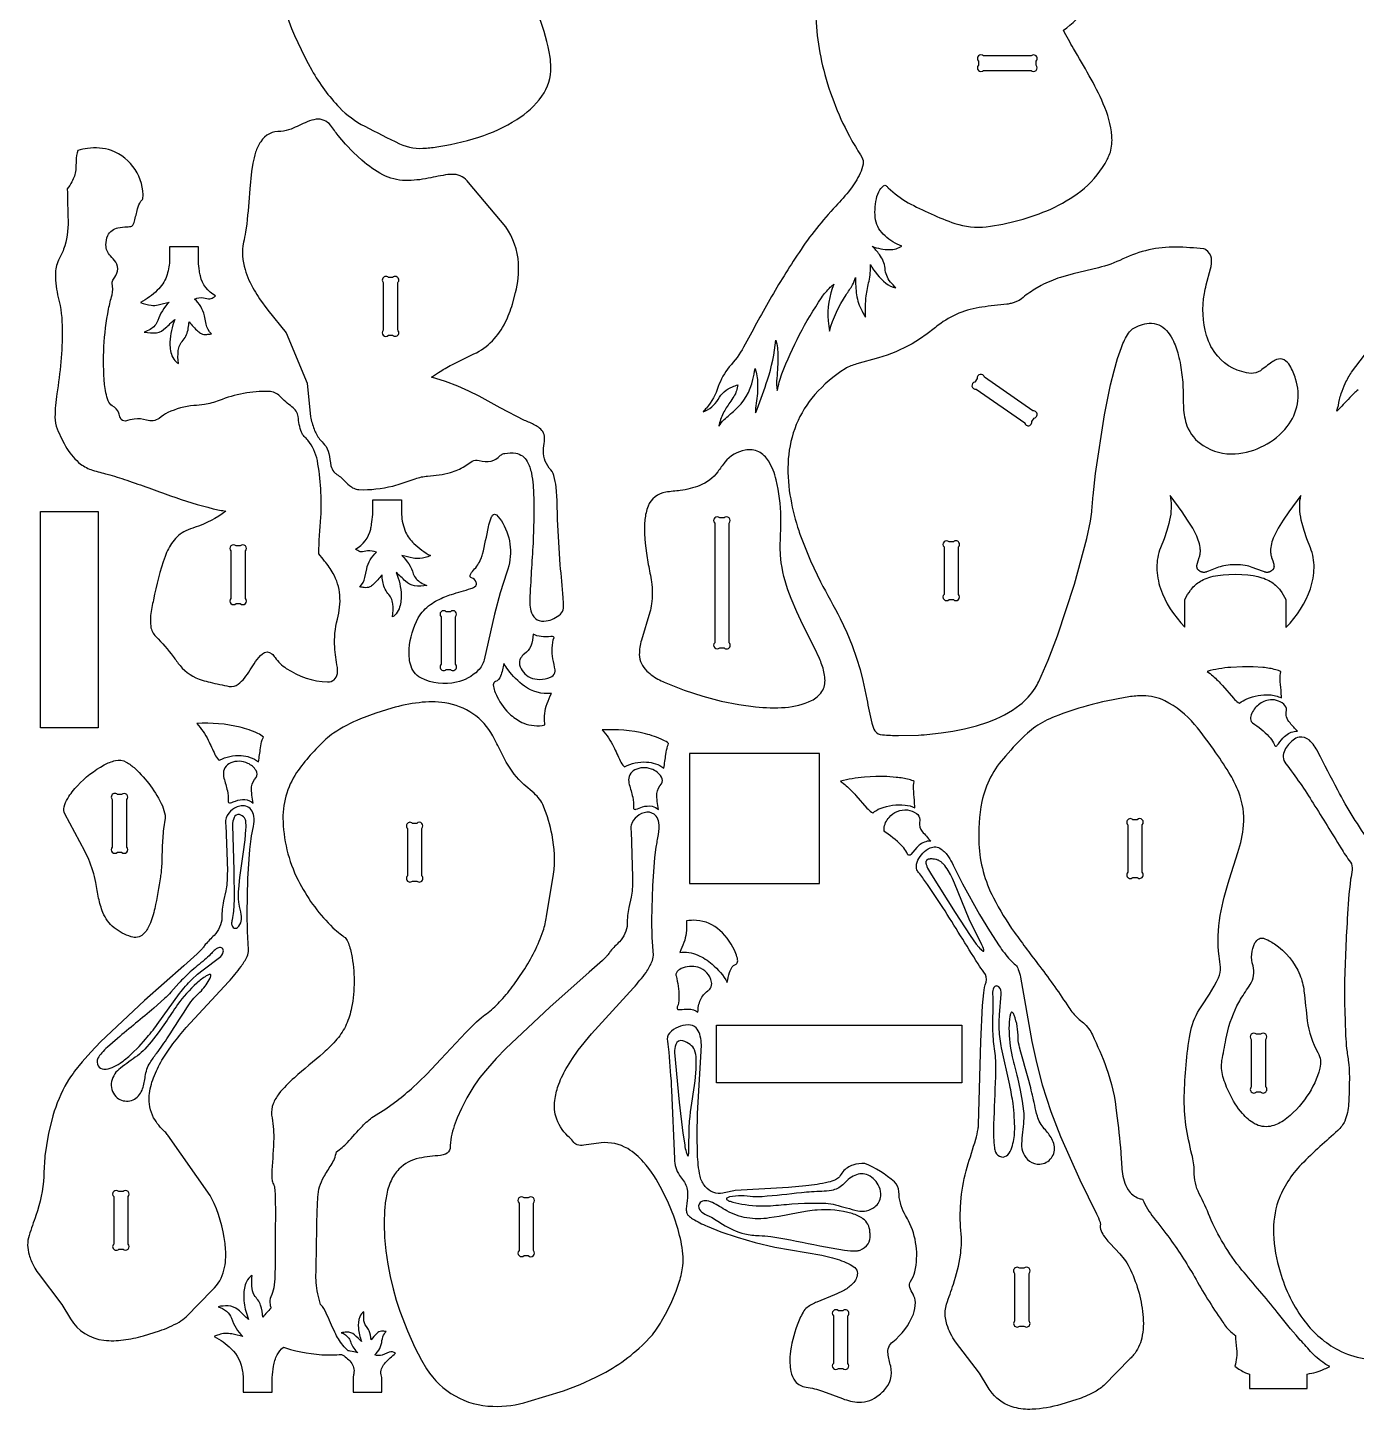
# Model space of a CAD drawing. Extents: x 20.5 to 75.3, y 11.3 to 58.8.
# Drawn here: x 20.6 to 43.62, y 11.34 to 35.29 of the extents above; entities that cross this region are included whole.
import ezdxf

# ---------------------------------------------------------------- set-up
doc = ezdxf.new("R2010")
doc.units = 0
doc.header["$MEASUREMENT"] = 0
doc.layers.get('0').update_dxf_attribs({"linetype": 'CONTINUOUS'})

msp = doc.modelspace()

# ---------------------------------------------------------------- linework, layer by layer
for points in [[(24.795, 36.555, 0.07985), (25.526, 34.549, 0.060537), (26.006, 33.9, 0.079086), (26.445, 33.577, 0.011573), (27.049, 33.275, 0.13375), (27.513, 33.199, 0.020815), (27.628, 33.212, 0.040692), (28.422, 33.389, 0.062353), (29.077, 33.692, 0.092105), (29.514, 34.097, 0.167821), (29.668, 34.606, 0.033822), (29.654, 34.775, 0.054737), (29.462, 35.478, 0.021849)], [(34.26, 35.759, 0.074267), (34.396, 34.552, 0.066044), (34.879, 33.335, 0.007906), (35.056, 33.044, -0.162679), (35.078, 32.922, -0.070518), (35.025, 32.762, -0.057693), (34.853, 32.479, -0.026489), (34.603, 32.193, 0.042284), (33.968, 31.391, 0.018242), (33.463, 30.574, 0.004023), (33.007, 29.751, -0.060794), (32.76, 29.407, 0.086601), (32.569, 29.065, -0.090637), (32.364, 28.694, -0.02392), (32.305, 28.631, 0.188182), (32.565, 28.844, -0.175135), (32.814, 29.064, -0.023184), (32.905, 29.097, -0.118251), (32.839, 28.896, -0.031794), (32.768, 28.789, 0.026785), (32.653, 28.604, 0.077026), (32.579, 28.38, -0.067616), (32.669, 28.493, -0.008769), (32.853, 28.655, 0.156776), (33.17, 29.187, 0.033382), (33.205, 29.38, -0.079371), (33.249, 29.121, -0.054201), (33.224, 28.776, 0.053871), (33.216, 28.611, 0.038903), (33.245, 28.677, 0.009287), (33.422, 29.183, 0.050482), (33.566, 29.873, -0.069148), (33.6, 29.597, -0.028796), (33.583, 29.212, 0.067967), (33.591, 28.996, -0.036164), (33.672, 29.285, -0.058782), (34.359, 30.606, -0.049387), (34.509, 30.786, -0.026304), (34.573, 30.842, 0.124774), (34.474, 30.203, 0.020766), (34.494, 30.029, -0.073825), (34.783, 30.655, 0.009793), (34.896, 30.829, 0.084693), (34.943, 30.955, 0.019747), (34.963, 30.656, 0.082244), (35.059, 30.373, 0.019063), (35.118, 30.268, -0.036325), (35.131, 30.636, -0.026425), (35.181, 30.894, 0.066476), (35.203, 31.18, 0.096788), (35.474, 30.858, 0.116157), (35.644, 30.779, -0.026073), (35.551, 30.877, -0.15081), (35.457, 31.116, 0.138701), (35.361, 31.354, 0.056276), (35.232, 31.498, 0.093564), (35.539, 31.439, 0.139041), (35.749, 31.501, -0.116903), (35.458, 31.679, -0.168219), (35.292, 31.953, -0.083923), (35.307, 32.319, -0.066568), (35.368, 32.476, -0.142693), (35.455, 32.558), (35.471, 32.549, -0.047693), (35.511, 32.512, 0.054516), (35.857, 32.253, 0.038172), (36.668, 31.892, 0.108398), (37.212, 31.837, 0.073413), (38.328, 32.143, 0.05551), (38.849, 32.454, 0.090073), (39.269, 32.929, 0.049961), (39.361, 33.131, 0.094579), (39.386, 33.408, 0.082812), (39.239, 33.968, 0.025033), (38.995, 34.453, 0.004518), (38.723, 34.924, -0.00947), (38.548, 35.241, 0.049697), (38.967, 35.631, 0.044365)], [(43.651, 29.009, 0.032512), (43.507, 28.874, -0.008994), (43.283, 28.642, 0.03751), (43.33, 28.84, -0.033272), (43.362, 28.944, -0.003632), (43.431, 29.121, -0.051996), (43.541, 29.315), (43.763, 29.61, 0.039199)], [(43.867, 21.158, -0.034838), (43.3, 22.074, -0.003946), (42.957, 22.735, 0.094421), (42.808, 22.936, 0.223286), (42.63, 22.989, 0.13347), (42.528, 22.941, 0.103407), (42.382, 22.767, 0.108505), (42.354, 22.65, 0.161755), (42.402, 22.531, -0.023981), (42.875, 21.844, -0.004219), (43.354, 21.07, 0.015925), (43.519, 20.824, -0.189539), (43.549, 20.691, -0.01026), (43.523, 20.528, 0.020532), (43.465, 19.841, 0.009675), (43.416, 18.655, 0.011717), (43.429, 18.035, 0.021309), (43.453, 17.595, 0.003432), (43.487, 17.357, -0.035832), (43.499, 16.958, -0.009663), (43.489, 16.635, -0.086739), (43.422, 16.338, -0.098046), (43.302, 16.175, -0.007922), (42.992, 15.894, 0.011556), (42.671, 15.588, 0.108194), (42.269, 14.954, 0.093257), (42.188, 14.385, 0.063853), (42.302, 13.724, 0.093412), (42.733, 12.859, 0.105223), (43.305, 12.372, 0.163797), (44.219, 12.227, 0.060579)]]:
    msp.add_lwpolyline(points, format="xyb")
for points in [[(37.164, 34.545), (37.987, 34.545, 1), (38.075, 34.634), (38.075, 34.707, 1), (37.987, 34.795), (37.164, 34.795, 1), (37.075, 34.707), (37.075, 34.634, 1)], [(29.836, 25.123, 0.178281), (29.885, 25.226, 0.033481), (29.889, 25.311), (29.884, 25.407, 0.001958), (29.831, 25.978), (29.786, 26.761), (29.775, 27.093), (29.758, 27.321, 0.049313), (29.721, 27.525, 0.116728), (29.642, 27.653, -0.20712), (29.542, 28.001, 0.023067), (29.56, 28.154, 0.256167), (29.472, 28.346, 0.068447), (29.303, 28.442, 0.017744), (29.21, 28.479), (28.789, 28.696), (28.429, 28.897), (28.249, 28.989), (28.057, 29.075), (27.843, 29.155), (27.598, 29.227), (27.72, 29.312, -0.025929), (27.953, 29.445), (28.337, 29.631, 0.171014), (28.879, 30.179, 0.043375), (29.002, 30.494), (29.057, 30.698, 0.074093), (29.108, 31.203, 0.135872), (28.888, 31.832), (28.24, 32.604, 0.238538), (27.99, 32.742, 0.040557), (27.886, 32.739, 0.026906), (27.545, 32.675, -0.050065), (27.15, 32.637, -0.111186), (26.756, 32.737, -0.056522), (26.396, 32.987), (26.251, 33.121), (26.113, 33.265), (25.985, 33.415, 0.009673), (25.849, 33.596, 0.265699), (25.605, 33.698, 0.069329), (25.448, 33.655, -0.006645), (25.169, 33.529, -0.074444), (24.99, 33.488, 0.271912), (24.642, 33.31, 0.068203), (24.554, 33.127, 0.032946), (24.505, 32.935), (24.482, 32.793), (24.451, 32.491, -0.010107), (24.401, 31.883), (24.381, 31.746, -0.012134), (24.343, 31.567, 0.121151), (24.37, 31.095, 0.059183), (24.529, 30.737, 0.018909), (24.621, 30.589), (24.763, 30.39), (25.082, 29.996), (25.445, 29.128), (25.504, 28.543, 0.034941), (25.567, 28.329, 0.061726), (25.662, 28.157, 0.02665), (25.749, 28.059, -0.127471), (25.822, 27.907, -0.006262), (25.858, 27.694, 0.108839), (25.908, 27.589, 0.074214), (25.943, 27.559, -0.05919), (26.093, 27.431, 0.03897), (26.215, 27.326, 0.07168), (26.298, 27.287, 0.058108), (26.344, 27.28, 0.069397), (26.93, 27.343), (27.075, 27.385), (27.319, 27.469, -0.065693), (27.534, 27.515, 0.054562), (27.93, 27.577, 0.067321), (28.176, 27.686), (28.305, 27.771, -0.202817), (28.425, 27.786, 0.129776), (28.637, 27.775, 0.13557), (28.786, 27.866, -0.05437), (28.839, 27.9, -0.07755), (28.872, 27.908, -0.066446), (29.06, 27.911, -0.230988), (29.257, 27.77, -0.080083), (29.331, 27.567, -0.029031), (29.361, 27.359), (29.376, 27.096), (29.376, 26.78), (29.364, 26.414, 0.001519), (29.305, 25.434, 0.022392), (29.306, 25.277, 0.05472), (29.333, 25.146, 0.385458), (29.587, 25.004, 0.141501)], [(25.647, 26.168, -0.013192), (25.684, 26.801, 0.059123), (25.624, 27.784, 0.114847), (25.457, 28.136, 0.038603), (25.395, 28.2, -0.091529), (25.349, 28.274, -0.075959), (25.292, 28.546, 0.20403), (25.184, 28.716, -0.048907), (24.975, 28.9, 0.186135), (24.784, 28.982, 0.100252), (23.921, 28.824, -0.038401), (23.666, 28.753, -0.028276), (23.486, 28.736, 0.088598), (23.033, 28.614, 0.050706), (22.884, 28.515, -0.234057), (22.665, 28.484, 0.113017), (22.452, 28.503, 0.023627), (22.299, 28.469, -0.339561), (22.211, 28.522, -0.023927), (22.187, 28.607, 0.187802), (22.071, 28.735, -0.174388), (22.001, 28.82, -0.070926), (21.938, 29.104, -0.071613), (22.007, 30.409, -0.015452), (22.066, 30.654, 0.113875), (22.069, 30.856, -0.162954), (22.093, 30.927, 0.082309), (22.16, 31.065, 0.211195), (22.131, 31.221, 0.046464), (22.038, 31.331, -0.192832), (21.962, 31.52, -0.113817), (21.993, 31.685, -0.219063), (22.169, 31.817, -0.041894), (22.327, 31.835, 0.033425), (22.41, 31.846, 0.095298), (22.456, 31.932, 0.00277), (22.508, 32.144, -0.076642), (22.568, 32.278, -0.043845), (22.603, 32.319, 0.328486), (22.055, 33.156, 0.125138), (21.642, 33.193, 0.034321), (21.476, 33.159, 0.07145), (21.444, 32.981, -0.01966), (21.437, 32.82, -0.099529), (21.37, 32.616, -0.035923), (21.292, 32.491, 0.005279), (21.306, 31.944, -0.087788), (21.228, 31.445, -0.037552), (21.139, 31.254, 0.128014), (21.085, 31.009, 0.064592), (21.136, 30.607, -0.064387), (21.203, 30.053, -0.042951), (21.109, 28.942, 0.032372), (21.078, 28.538, 0.091348), (21.118, 28.332, 0.037028), (21.285, 27.995, 0.089911), (21.523, 27.723, 0.084505), (21.729, 27.617, 0.014774), (21.983, 27.548, -0.01359), (22.322, 27.443, -0.004579), (23.081, 27.174, 0.028296), (23.821, 26.95, 0.013162), (24.038, 26.906, -0.080481), (23.509, 26.63, 0.011974), (23.346, 26.565, 0.131057), (23.119, 26.376, 0.078379), (22.985, 26.123, 0.038979), (22.784, 25.372, 0.022833), (22.735, 25.098, 0.056079), (22.736, 24.913, 0.150124), (22.826, 24.733, -0.033901), (23.127, 24.387, 0.012793), (23.245, 24.231, 0.150841), (23.63, 23.978, 0.006846), (23.767, 23.942, 0.010561), (24.097, 23.871, 0.208047), (24.254, 23.91, 0.06707), (24.361, 24.014, 0.019464), (24.552, 24.299, -0.056689), (24.671, 24.436, -0.391985), (24.834, 24.435, -0.066798), (24.89, 24.371, 0.091304), (25.086, 24.183, 0.139567), (25.801, 23.948, 0.388327), (25.97, 24.091, 0.070786), (25.97, 24.2, -0.020435), (25.925, 24.552, -0.080742), (25.971, 25.033, 0.08369), (26.013, 25.454, 0.10963), (25.896, 25.828, 0.043926), (25.75, 26.043, 0.011415)], [(23.563, 31.489), (23.063, 31.489), (23.063, 31.239, -0.068844), (23.01, 30.975, -0.112101), (22.851, 30.735, -0.064942), (22.561, 30.524, 0.07331), (22.747, 30.474, 0.07207), (22.863, 30.482, 0.005783), (23.056, 30.526, 0.123911), (22.859, 30.211, -0.184957), (22.727, 30.057, -0.039036), (22.626, 30.009, 0.075561), (22.837, 29.999, 0.153549), (22.994, 30.083, 0.003489), (23.153, 30.231, 0.081362), (23.069, 29.837, 0.092003), (23.105, 29.601, 0.110441), (23.179, 29.492, 0.061375), (23.216, 29.466, -0.051974), (23.213, 29.689, -0.158753), (23.299, 29.869, 0.133981), (23.388, 30.078, 0.02712), (23.4, 30.189, 0.024975), (23.554, 30.024, 0.056066), (23.613, 29.983, 0.151487), (23.708, 29.97, 0.011613), (23.787, 29.98, -0.141205), (23.698, 30.146), (23.667, 30.294, 0.158802), (23.496, 30.583, -0.113769), (23.651, 30.606), (23.738, 30.588, 0.17626), (23.821, 30.61, 0.030081), (23.861, 30.638, -0.222578), (23.598, 30.985, -0.024043), (23.581, 31.067, -0.016694), (23.563, 31.239)], [(35.413, 23.032, 0.017877), (35.69, 23.02), (36.037, 23.027, 0.018689), (36.428, 23.063), (36.632, 23.094), (36.837, 23.136), (37.04, 23.188), (37.238, 23.252, 0.078932), (37.793, 23.55, 0.079276), (38.058, 23.84, 0.029897), (38.122, 23.953), (38.286, 24.324), (38.447, 24.745), (38.741, 25.639), (38.955, 26.436), (39.018, 26.736, 0.023072), (39.04, 26.897, -0.008382), (39.061, 27.173), (39.105, 27.56), (39.26, 28.575), (39.366, 29.096), (39.425, 29.337), (39.487, 29.555), (39.553, 29.746, -0.058543), (39.675, 29.993, -0.068846), (39.745, 30.066, -0.119463), (40.032, 30.165, -0.228855), (40.335, 30.037, -0.068925), (40.438, 29.886, -0.05384), (40.537, 29.617, -0.019727), (40.576, 29.439), (40.607, 29.227, -0.021328), (40.619, 29.052, 0.00927), (40.628, 28.696, 0.073057), (40.687, 28.387, 0.165071), (40.969, 28.045, 0.164834), (41.522, 27.902, 0.210078), (42.425, 28.373, 0.24883), (42.571, 29.198, 0.05734), (42.47, 29.429, 0.12382), (42.372, 29.528, 0.224622), (42.239, 29.533, 0.058836), (42.159, 29.491, -0.002001), (41.959, 29.341, -0.140446), (41.801, 29.294, -0.197013), (41.22, 29.593, -0.112392), (41.029, 29.953, -0.11953), (40.991, 30.678, -0.018196), (41.023, 30.828), (41.096, 31.104, 0.098422), (41.112, 31.29, 0.217769), (41.013, 31.435, 0.02727), (40.979, 31.455, 0.015159), (40.497, 31.484, 0.118192), (39.579, 31.277, -0.049788), (39.153, 31.124), (38.717, 31.019), (38.496, 30.956, 0.042721), (38.165, 30.819), (38.054, 30.756, 0.033813), (37.82, 30.586, -0.105727), (37.645, 30.508, -0.019438), (37.569, 30.493, 0.005619), (37.137, 30.444, 0.131483), (36.38, 30.131, -0.004428), (36.187, 29.978), (36.056, 29.887), (35.928, 29.809, -0.056922), (35.342, 29.563), (34.969, 29.458, 0.061363), (34.766, 29.375, 0.068746), (34.241, 28.926, 0.16348), (33.782, 27.812, 0.060888), (33.811, 27.19, 0.038942), (33.944, 26.631, 0.013576), (34.025, 26.392), (34.165, 26.047), (34.339, 25.683, -0.001414), (34.682, 25.046), (34.795, 24.805), (34.889, 24.577), (34.965, 24.362), (35.026, 24.161), (35.074, 23.975), (35.144, 23.647, 0.021389), (35.227, 23.232, 0.06971), (35.283, 23.1, 0.255227)], [(26.766, 30.867), (26.766, 30.044, 1), (26.855, 29.955), (26.928, 29.955, 1), (27.016, 30.044), (27.016, 30.867, 1), (26.928, 30.955), (26.855, 30.955, 1)], [(37.036, 29.022), (37.877, 28.439, 1), (38, 28.461), (38.042, 28.521, 1), (38.019, 28.644), (37.179, 29.228, 1), (37.056, 29.205), (37.014, 29.145, 1)], [(33.036, 27.963, 0.18479), (32.685, 27.758, 0.011276), (32.56, 27.589, -0.13645), (32.249, 27.352, -0.060755), (31.911, 27.265, -0.0022), (31.66, 27.237, 0.268249), (31.352, 26.991, 0.072182), (31.298, 26.763, 0.020509), (31.29, 26.644), (31.291, 26.508), (31.302, 26.353), (31.323, 26.179), (31.355, 25.983, -0.008961), (31.413, 25.682, -0.073921), (31.411, 25.299, -0.020669), (31.384, 25.159), (31.237, 24.67, 0.078552), (31.201, 24.422, 0.192817), (31.33, 24.137, 0.075294), (31.552, 23.982, 0.019173), (31.661, 23.93), (31.98, 23.804), (32.301, 23.699), (32.619, 23.617), (32.925, 23.556), (33.212, 23.517, 0.044499), (33.729, 23.506, 0.088789), (34.185, 23.626, 0.132211), (34.364, 23.78, 0.16497), (34.417, 24, 0.071959), (34.364, 24.244, 0.017437), (34.321, 24.355), (34.238, 24.537), (34.036, 24.94), (33.93, 25.16), (33.831, 25.391, -0.059173), (33.66, 26.013), (33.645, 26.144), (33.64, 26.277), (33.641, 26.345, 0.016764), (33.654, 26.802, 0.054492), (33.574, 27.45, 0.071404), (33.439, 27.778, 0.126689), (33.27, 27.936, 0.179703)], [(26.582, 27.101), (27.082, 27.101), (27.082, 26.851, 0.090549), (27.153, 26.543, 0.093385), (27.294, 26.348, 0.064942), (27.584, 26.136, -0.07331), (27.397, 26.086, -0.07207), (27.281, 26.094, -0.005783), (27.089, 26.138, -0.123911), (27.286, 25.823, 0.184961), (27.417, 25.669, 0.039036), (27.519, 25.621, -0.075561), (27.307, 25.612, -0.153549), (27.15, 25.695, -0.003489), (26.991, 25.843, -0.081362), (27.076, 25.449, -0.092003), (27.039, 25.214, -0.110441), (26.966, 25.104, -0.061375), (26.928, 25.078, 0.051974), (26.931, 25.301, 0.158753), (26.845, 25.481, -0.133973), (26.757, 25.69, -0.02712), (26.744, 25.801, -0.024991), (26.59, 25.636, -0.056041), (26.532, 25.595, -0.151487), (26.437, 25.582, -0.011613), (26.358, 25.593, 0.141198), (26.447, 25.758), (26.478, 25.906, -0.158802), (26.648, 26.195, 0.113769), (26.493, 26.218), (26.407, 26.2, -0.176275), (26.323, 26.223, -0.029943), (26.283, 26.25, 0.222578), (26.547, 26.597, 0.024043), (26.563, 26.68, 0.016694), (26.582, 26.851)], [(28.329, 25.883, 0.080498), (28.458, 26.078, 0.038778), (28.485, 26.16, 0.008786), (28.588, 26.636, -0.024597), (28.626, 26.775, -0.06162), (28.659, 26.838, -0.428602), (28.726, 26.841, -0.075148), (28.835, 26.699, -0.223976), (28.906, 25.851), (28.79, 25.489), (28.694, 25.123), (28.514, 24.333, -0.135665), (28.406, 24.144, -0.143582), (28.033, 23.942, -0.176973), (27.416, 24.017, -0.205448), (27.236, 24.255, -0.088397), (27.215, 24.523, -0.102807), (27.372, 25.061, -0.106953), (27.583, 25.288, -0.06052), (27.831, 25.422, -0.021531), (27.947, 25.464, -0.0075), (28.283, 25.565, 0.124577), (28.366, 25.612, 0.286415), (28.374, 25.672, 0.244634), (28.294, 25.753, -0.409728), (28.269, 25.796, -0.076316)], [(32.507, 26.701), (32.507, 24.627, 1), (32.595, 24.539), (32.668, 24.539, 1), (32.757, 24.627), (32.757, 26.701, 1), (32.668, 26.789), (32.595, 26.789, 1)], [(36.479, 26.287), (36.479, 25.464, 1), (36.568, 25.375), (36.641, 25.375, 1), (36.729, 25.464), (36.729, 26.287, 1), (36.641, 26.375), (36.568, 26.375, 1)], [(24.127, 26.218), (24.127, 25.394, 1), (24.215, 25.306), (24.289, 25.306, 1), (24.377, 25.394), (24.377, 26.218, 1), (24.289, 26.306), (24.215, 26.306, 1)], [(27.767, 25.076), (27.767, 24.253, 1), (27.856, 24.164), (27.929, 24.164, 1), (28.017, 24.253), (28.017, 25.076, 1), (27.929, 25.164), (27.856, 25.164, 1)], [(29.36, 24.778, -0.106151), (29.321, 24.568, -0.123987), (29.21, 24.432, 0.067693), (29.143, 24.36, 0.211793), (29.128, 24.246, 0.215138), (29.309, 24.023, 0.098916), (29.476, 23.992, 0.105513), (29.661, 24.029, 0.181614), (29.739, 24.107, 0.149044), (29.741, 24.156, 0.014462), (29.703, 24.348, -0.125907), (29.724, 24.72, 0.192646), (29.67, 24.734, -0.044704), (29.5, 24.733, -0.093826)], [(28.852, 24.267, -0.051504), (28.798, 24.049, -0.21037), (28.708, 23.953, 0.225462), (28.671, 23.898, 0.088263), (28.736, 23.692, 0.096356), (28.977, 23.373, 0.074356), (29.198, 23.233, 0.151364), (29.563, 23.202, 0.064092), (29.563, 23.228, -0.121409), (29.603, 23.571, -0.032344), (29.679, 23.75, -0.190016), (29.211, 23.874, -0.082206), (28.928, 24.159, -0.014555)], [(42.323, 23.671, 0.024046), (42.318, 23.804, -0.019344), (42.303, 24, -0.071742), (42.315, 24.123, 0.084811), (42.227, 24.159, 0.040901), (42.004, 24.198), (41.837, 24.21), (41.65, 24.211), (41.45, 24.2, 0.040707), (41.037, 24.131, -0.021927), (41.136, 24.051, -0.029254), (41.304, 23.884), (41.495, 23.665, 0.050689), (41.573, 23.594, 0.031502), (41.597, 23.579, -0.072447), (41.727, 23.655, -0.120703), (42.12, 23.725, -0.098551)], [(41.773, 11.954), (41.773, 11.704), (42.773, 11.704), (42.773, 11.954, 0.072213), (43.069, 12.042, 0.009037), (43.163, 12.085, -0.066967), (43.072, 12.137, -0.058458), (42.83, 12.344, 0.009435), (42.625, 12.571, -0.007588), (42.252, 13.023, 0.009309), (41.639, 13.756, -0.041146), (41.322, 14.213, -0.039674), (41.084, 14.679, 0.019532), (40.901, 15.075, -0.126799), (40.815, 15.468, 0.05175), (40.773, 15.757, -0.022377), (40.67, 16.265, -0.038826), (40.642, 16.768, -0.037713), (40.742, 17.851, -0.090701), (40.901, 18.267, 0.031049), (41.236, 18.82, 0.140042), (41.268, 19.005, 0.017278), (41.243, 19.193, -0.073795), (41.266, 19.899, -0.033984), (41.425, 20.536), (41.571, 20.991, 0.054094), (41.669, 21.465, 0.11238), (41.584, 22.039, 0.047847), (41.442, 22.331, 0.020568), (41.189, 22.719, 0.020113), (40.82, 23.212, 0.098954), (40.303, 23.62, 0.116209), (39.926, 23.707, 0.046522), (39.68, 23.688, 0.027314), (38.957, 23.534, 0.020024), (38.402, 23.347, 0.01826), (38.224, 23.269, 0.065918), (37.924, 23.058, 0.037913), (37.545, 22.661, 0.139056), (37.135, 21.875, 0.055025), (37.083, 21.138, 0.109434), (37.335, 20.209, 0.039017), (37.702, 19.605, 0.009888), (38.141, 19.014, -0.01905), (38.641, 18.305, 0.045593), (38.795, 18.121, 0.020847), (38.898, 18.038, -0.103462), (39.05, 17.83, -0.025298), (39.29, 17.264, -0.06067), (39.47, 16.472, -0.011244), (39.543, 15.795, 0.011054), (39.564, 15.463, 0.107134), (39.668, 15.148, 0.162811), (39.86, 14.996, 0.050698), (39.92, 14.983, 0.062641), (40.11, 14.664, -0.007411), (40.39, 14.3, -0.028053), (40.845, 13.592, 0.02161), (41.324, 12.827, 0.05135), (41.47, 12.665, 0.02831), (41.527, 12.621, 0.030206), (41.548, 12.39, -0.09419), (41.518, 12.089, 0.065806), (41.704, 11.976, 0.043761)], [(26.741, 11.891, -0.247383), (26.758, 12.092, -0.062125), (26.882, 12.232, -0.017922), (26.978, 12.314, 0.262311), (26.869, 12.33), (26.748, 12.283, -0.152769), (26.618, 12.284, 0.188831), (26.743, 12.536, -0.09101), (26.784, 12.652, -0.054293), (26.813, 12.688, 0.057266), (26.733, 12.696, 0.183778), (26.656, 12.657, 0.030617), (26.554, 12.548, 0.090877), (26.522, 12.705, 0.080542), (26.473, 12.779, -0.167648), (26.427, 12.908, -0.041018), (26.431, 13.033, 0.177598), (26.359, 12.947, 0.120808), (26.334, 12.749, 0.069651), (26.388, 12.52, 0.016814), (26.266, 12.633, 0.191431), (26.132, 12.678, 0.034004), (26.035, 12.669, -0.156188), (26.17, 12.576, -0.067594), (26.205, 12.494, 0.103088), (26.323, 12.322, 0.006368), (26.193, 12.352, 0.026088), (26.159, 12.357, -0.079517), (25.99, 12.561, -0.022164), (25.926, 12.677, -0.009793), (25.778, 13.009, 0.095881), (25.68, 13.158, -0.060462), (25.604, 13.538), (25.599, 13.663, 0.002248), (25.619, 14.765), (25.633, 15.018, -0.118209), (25.735, 15.37, -0.011759), (25.864, 15.575, 0.090828), (25.953, 15.804, 0.04597), (26.144, 15.965, -0.005566), (26.403, 16.249, -0.052955), (26.596, 16.415), (26.808, 16.55), (26.962, 16.659, 0.020653), (27.252, 16.898), (27.519, 17.152), (27.765, 17.408), (28.195, 17.874), (28.38, 18.058), (28.465, 18.132, -0.01687), (28.581, 18.218, 0.046032), (28.807, 18.43, 0.02526), (29.027, 18.7), (29.189, 18.936, 0.061353), (29.536, 19.635, 0.047114), (29.591, 19.882), (29.714, 20.614, 0.084268), (29.689, 21.296, 0.051281), (29.542, 21.793, 0.107975), (29.379, 22.018), (29.202, 22.17, -0.071932), (28.895, 22.556, -0.017298), (28.804, 22.742, 0.009645), (28.664, 23.012, 0.23801), (27.833, 23.584, 0.07169), (27.386, 23.588, 0.04009), (26.911, 23.494), (26.635, 23.408), (26.37, 23.307, 0.048864), (25.903, 23.059, 0.035461), (25.77, 22.953, 0.05511), (25.265, 22.376, 0.161713), (25.029, 21.522, 0.115226), (25.321, 20.453, 0.078726), (25.894, 19.688, 0.019229), (26.019, 19.58, -0.020753), (26.104, 19.516, -0.106081), (26.15, 19.446, -0.056181), (26.215, 19.227, -0.096694), (26.217, 18.303, -0.048993), (26.125, 18.011, -0.071058), (25.963, 17.757, -0.034762), (25.728, 17.518, 0.003881), (25.225, 17.088, 0.044838), (24.957, 16.81, 0.060427), (24.857, 16.636, 0.116907), (24.831, 16.442, -0.048005), (24.867, 16.044, -0.013072), (24.834, 15.488, 0.053051), (24.842, 15.301, 0.085508), (24.872, 15.228, -0.087191), (24.883, 15.174, -0.01765), (24.891, 15.055), (24.896, 14.682, -0.000885), (24.889, 13.653, -0.035383), (24.868, 13.448, -0.057843), (24.818, 13.294, 0.161762), (24.805, 13.157, 0.024265), (24.819, 13.095), (24.819, 13.094, 0.024215), (24.678, 12.941, 0.069827), (24.641, 13.147, 0.063673), (24.594, 13.237, -0.030679), (24.531, 13.322, -0.123525), (24.488, 13.479, -0.039334), (24.494, 13.664, 0.163188), (24.395, 13.554, 0.107892), (24.347, 13.328, 0.069468), (24.384, 13.045, 0.025945), (24.431, 12.899, 0.005037), (24.25, 13.067, 0.165814), (24.077, 13.135, 0.04998), (23.903, 13.121, -0.072056), (24.049, 13.043, -0.140604), (24.136, 12.919, 0.123938), (24.333, 12.604, 0.005783), (24.141, 12.648, 0.133349), (23.916, 12.634, 0.018807), (23.838, 12.606, -0.06465), (24.131, 12.393, -0.1671), (24.327, 12, -0.022967), (24.34, 11.891), (24.34, 11.641), (24.84, 11.641), (24.84, 11.891, -0.01737), (24.862, 12.088, -0.072953), (24.929, 12.287, -0.087593), (25.035, 12.42), (25.159, 12.381, 0.07215), (25.886, 12.285, 0.020769), (26.04, 12.295, -0.083037), (26.204, 12.16, -0.213099), (26.255, 11.96, -0.02231), (26.242, 11.891), (26.242, 11.641), (26.741, 11.641)], [(42.6, 23.095, -0.004255), (42.474, 23.236, -0.112584), (42.412, 23.34, -0.112259), (42.413, 23.454, 0.232315), (42.364, 23.562, 0.2221), (42.1, 23.634, 0.149175), (41.909, 23.535, 0.150297), (41.795, 23.352, 0.187024), (41.802, 23.261, 0.13391), (41.824, 23.238, -0.064608), (42.108, 23.002, -0.071304), (42.188, 22.89, 0.023756), (42.207, 22.846, 0.268998), (42.224, 22.834, 0.268998), (42.242, 22.842, 0.055061), (42.274, 22.877, -0.045905), (42.379, 23.001, -0.177752), (42.575, 23.094, -0.021452)], [(24.602, 22.565, 0.018022), (24.638, 22.803, -0.051603), (24.669, 22.946, -0.026785), (24.688, 22.991, 0.080694), (24.593, 23.053, 0.053053), (24.285, 23.161, 0.077465), (23.535, 23.227, -0.072784), (23.733, 22.937, -0.005403), (23.848, 22.692, 0.087246), (23.912, 22.599), (23.923, 22.59, -0.137539), (24.301, 22.671, -0.150793)], [(31.624, 22.453, 0.018022), (31.66, 22.692, -0.051603), (31.691, 22.834, -0.026785), (31.709, 22.88, 0.080644), (31.614, 22.941, 0.05304), (31.306, 23.049, 0.077457), (30.557, 23.115, -0.072736), (30.755, 22.826, -0.005403), (30.869, 22.58, 0.087233), (30.934, 22.487), (30.944, 22.478, -0.137524), (31.323, 22.56, -0.150796)], [(22.904, 20.572, -0.01671), (22.808, 20.022, -0.043159), (22.716, 19.737, -0.087862), (22.608, 19.574, -0.286594), (22.397, 19.532, -0.089748), (22.102, 19.687, -0.125923), (21.91, 19.952, -0.046938), (21.834, 20.201, -0.003107), (21.785, 20.471, 0.051422), (21.662, 20.872), (21.596, 21.017), (21.251, 21.659, -0.171649), (21.239, 21.782, -0.083698), (21.299, 21.93, -0.05755), (21.467, 22.149, -0.081256), (21.931, 22.51, -0.057311), (22.124, 22.585, -0.185799), (22.314, 22.559, -0.05574), (22.465, 22.447, -0.096288), (22.938, 21.798, -0.063515), (22.985, 21.638, -0.051121), (22.985, 21.589), (22.959, 21.4, 0.022388), (22.936, 21.077, 0.006046), (22.926, 20.755), (22.918, 20.661, -0.02348)], [(24.513, 21.849), (24.49, 21.988, -0.059538), (24.485, 22.128, -0.167526), (24.561, 22.292, 0.30065), (24.562, 22.412, 0.154287), (24.419, 22.536, 0.212826), (24.122, 22.545, 0.341854), (23.996, 22.334, 0.028465), (24.005, 22.28, -0.01198), (24.065, 22.062, -0.086859), (24.077, 21.89, 0.262266), (24.087, 21.857, 0.240332), (24.12, 21.854, 0.038122), (24.205, 21.883, -0.110057), (24.369, 21.909, -0.150975)], [(31.534, 21.738), (31.512, 21.876, -0.059601), (31.506, 22.016, -0.167501), (31.583, 22.181, 0.300709), (31.584, 22.3, 0.171833), (31.41, 22.438, 0.208573), (31.121, 22.423, 0.307318), (31.017, 22.222, 0.028599), (31.027, 22.169, -0.011996), (31.086, 21.951, -0.087562), (31.098, 21.769, 0.261177), (31.112, 21.743, 0.261177), (31.142, 21.742, 0.018445), (31.258, 21.782, -0.122693), (31.421, 21.793, -0.120681)], [(35.248, 21.675, -0.10637), (35.376, 21.755, -0.123447), (35.806, 21.814, -0.085955), (35.971, 21.767, 0.024347), (35.967, 21.9, -0.0193), (35.951, 22.096, -0.072107), (35.964, 22.22, 0.084836), (35.875, 22.255, 0.040868), (35.652, 22.294), (35.486, 22.306), (35.299, 22.308), (35.099, 22.297, 0.040691), (34.685, 22.228, -0.021723), (34.785, 22.147, -0.028956), (34.953, 21.98), (35.145, 21.761, 0.050309), (35.223, 21.69, 0.031566)], [(22.61, 12.617), (22.887, 12.702, 0.055458), (23.227, 12.855, 0.039293), (23.353, 12.946), (23.808, 13.412, 0.153676), (24.006, 13.756, 0.077615), (24.035, 14.115, 0.083751), (23.836, 14.909, 0.024591), (23.766, 15.048), (23.033, 16.092, 0.056203), (22.983, 16.15, -0.081454), (22.787, 16.396, -0.144678), (22.712, 16.778, -0.069983), (22.785, 17.088, -0.041951), (22.932, 17.395), (23.02, 17.534), (23.121, 17.675, -0.017384), (23.351, 17.957), (24.082, 18.748, 0.025552), (24.303, 19.017, 0.044409), (24.405, 19.189, 0.104586), (24.431, 19.31), (24.413, 19.623), (24.406, 19.936), (24.417, 20.542), (24.453, 21.046), (24.476, 21.229, -0.01469), (24.518, 21.441, 0.07129), (24.523, 21.621, 0.118077), (24.477, 21.732, 0.291747), (24.278, 21.795, 0.301004), (24.033, 21.544, 0.092794), (24.036, 21.467), (24.064, 20.673, -0.016982), (24.056, 20.462, -0.026034), (24.04, 20.328), (23.997, 20.152, 0.051148), (23.97, 19.865, -0.1825), (23.835, 19.555, 0.021143), (23.682, 19.396, 0.032897), (23.64, 19.338, -0.031139), (23.61, 19.303), (23.54, 19.233), (23.311, 19.028), (22.627, 18.426), (21.869, 17.71), (21.7, 17.533), (21.548, 17.363), (21.418, 17.201, 0.020945), (21.313, 17.051), (21.249, 16.942, 0.057172), (21.022, 16.355), (20.967, 16.126), (20.929, 15.916), (20.905, 15.736, 0.02339), (20.886, 15.377, -0.06291), (20.748, 14.701, 0.001701), (20.629, 14.356, 0.150451), (20.63, 14.021, 0.058815), (20.713, 13.821, 0.0226), (20.786, 13.7), (21.199, 13.156), (21.347, 12.908, 0.232845), (21.927, 12.54, 0.064053), (22.263, 12.545, 0.039459)], [(22.071, 21.908), (22.071, 21.085, 1), (22.16, 20.996), (22.233, 20.996, 1), (22.321, 21.085), (22.321, 21.908, 1), (22.233, 21.996), (22.16, 21.996, 1)], [(24.257, 20.193, -0.027323), (24.262, 20.358), (24.282, 20.558, 0.00395), (24.37, 21.209), (24.386, 21.389, 0.046696), (24.383, 21.542, 0.102735), (24.363, 21.593, 0.146482), (24.276, 21.648, 0.374257), (24.181, 21.599, 0.109946), (24.155, 21.462), (24.179, 20.683), (24.18, 20.179), (24.169, 19.973, -0.051074), (24.146, 19.827, 0.052092), (24.138, 19.752, 0.175291), (24.163, 19.694, 0.364774), (24.241, 19.694, 0.196188), (24.304, 19.801, 0.091659), (24.304, 19.915, 0.006056), (24.268, 20.1, -0.03448)], [(29.278, 11.475), (29.89, 11.665), (30.177, 11.774), (30.449, 11.897, 0.082548), (31.295, 12.494), (31.401, 12.605, 0.048079), (31.588, 12.868), (31.679, 13.033), (31.763, 13.209), (31.837, 13.387), (31.896, 13.561, 0.046153), (31.956, 13.828, 0.051169), (31.956, 14.037, 0.046978), (31.871, 14.458), (31.797, 14.687), (31.704, 14.916), (31.598, 15.138, 0.059457), (31.274, 15.628, 0.078178), (31, 15.86, 0.154352), (30.538, 15.961), (30.24, 15.918, -0.111123), (30.126, 15.925, -0.18237), (30.05, 15.987, 0.038343), (29.964, 16.078, -0.134657), (29.755, 16.421, -0.108297), (29.741, 16.73, -0.055976), (29.806, 16.977, -0.04196), (29.954, 17.283), (30.041, 17.423), (30.142, 17.564), (30.371, 17.848), (31.098, 18.644, 0.025417), (31.317, 18.915, 0.047706), (31.42, 19.095, 0.099622), (31.444, 19.21), (31.425, 19.52), (31.419, 19.827), (31.433, 20.416), (31.47, 20.903), (31.493, 21.084, -0.008009), (31.534, 21.301, 0.072444), (31.537, 21.512, 0.110671), (31.493, 21.621, 0.258986), (31.33, 21.689, 0.295106), (31.06, 21.466, 0.120537), (31.057, 21.36), (31.085, 20.565, -0.016948), (31.078, 20.353, -0.025915), (31.061, 20.219), (31.019, 20.041, 0.050943), (30.992, 19.753, -0.182504), (30.857, 19.444, 0.021211), (30.703, 19.284, 0.032762), (30.662, 19.226, -0.03131), (30.632, 19.191), (30.561, 19.122), (30.333, 18.917), (29.648, 18.314), (28.89, 17.598), (28.721, 17.422), (28.57, 17.251), (28.439, 17.09, 0.020945), (28.334, 16.94), (28.214, 16.738), (28.119, 16.557), (28.047, 16.396), (27.995, 16.255, 0.07989), (27.923, 15.864, -0.300302), (27.841, 15.764, -0.05478), (27.758, 15.742, 0.022665), (27.387, 15.694, 0.142967), (27.037, 15.506, 0.093563), (26.9, 15.302, 0.064153), (26.819, 15.039, 0.034214), (26.789, 14.799), (26.781, 14.557), (26.789, 14.319), (26.809, 14.086), (26.842, 13.86), (26.884, 13.642), (26.934, 13.432), (26.991, 13.232), (27.053, 13.042), (27.184, 12.7), (27.314, 12.414), (27.43, 12.192), (27.517, 12.044, 0.253647), (28.666, 11.394, 0.076417)], [(35.848, 20.96, 0.094222), (35.781, 21.07, 0.074302), (35.469, 21.336, -0.267215), (35.44, 21.406, -0.156185), (35.527, 21.601, -0.250797), (35.844, 21.729, -0.122617), (36, 21.67, -0.234671), (36.062, 21.562, -0.084842), (36.056, 21.518, 0.205081), (36.103, 21.356, 0.015282), (36.249, 21.191), (36.19, 21.186, 0.161695), (36.008, 21.079), (35.907, 20.956, -0.347432), (35.855, 20.951, -0.155755)], [(39.663, 21.472), (39.663, 20.649, 1), (39.752, 20.56), (39.825, 20.56, 1), (39.913, 20.649), (39.913, 21.472, 1), (39.825, 21.56), (39.752, 21.56, 1)], [(27.184, 21.409), (27.184, 20.586, 1), (27.272, 20.497), (27.346, 20.497, 1), (27.434, 20.586), (27.434, 21.409, 1), (27.346, 21.497), (27.272, 21.497, 1)], [(36.004, 20.714, -0.154213), (36.028, 20.856, -0.177781), (36.238, 21.072, -0.271593), (36.428, 21.052, -0.100241), (36.557, 20.916, -0.044633), (36.635, 20.773), (36.798, 20.451), (37.095, 19.915), (37.265, 19.633), (37.433, 19.377, 0.030576), (37.623, 19.132, 0.047069), (37.72, 19.044, -0.127797), (37.766, 18.966, -0.034438), (37.804, 18.83), (37.999, 17.719), (38.079, 17.351), (38.181, 16.964), (38.33, 16.501), (38.496, 16.068), (38.83, 15.322), (39.122, 14.73, -0.020357), (39.183, 14.585, -0.123994), (39.185, 14.525, 0.143633), (39.213, 14.408, 0.051221), (39.282, 14.302, 0.017735), (39.357, 14.214), (39.523, 14.036), (39.599, 13.946, -0.055572), (39.689, 13.806, -0.087451), (39.925, 12.986, -0.080059), (39.904, 12.575, -0.115802), (39.763, 12.284, -0.035563), (39.703, 12.222), (39.248, 11.756, -0.056401), (39.066, 11.632, -0.039129), (38.782, 11.512), (38.505, 11.427, -0.058974), (38.005, 11.342, -0.070441), (37.696, 11.374, -0.157153), (37.314, 11.621, -0.027661), (37.242, 11.718), (37.094, 11.966), (36.68, 12.51, -0.070996), (36.53, 12.813, -0.093565), (36.501, 13.049, -0.055553), (36.524, 13.166, -0.001701), (36.643, 13.511, 0.041899), (36.763, 14.013, 0.019839), (36.78, 14.187), (36.784, 14.32), (36.767, 14.507), (36.761, 14.683), (36.764, 14.849), (36.776, 15.005, -0.042798), (36.879, 15.539, 0.002364), (37.029, 16.023, 0.031736), (37.07, 16.201, 0.02511), (37.077, 16.276), (37.116, 17.718), (37.146, 18.341), (37.167, 18.561, -0.043977), (37.207, 18.744, 0.236466), (37.171, 18.919, -0.019803), (37.071, 19.06, -0.001137), (36.46, 20.04), (36.191, 20.439, 0.012872), (36.059, 20.623, -0.046199), (36.019, 20.674, -0.082609)], [(32.725, 18.738, -0.032574), (32.766, 18.915, -0.079195), (32.809, 19.009, -0.115767), (32.845, 19.038, 0.10974), (32.889, 19.066, 0.217532), (32.904, 19.13, 0.068922), (32.874, 19.241, 0.118715), (32.598, 19.64, 0.166643), (32.191, 19.816, 0.062012), (32.016, 19.805, -0.05175), (32.014, 19.596, -0.053467), (31.973, 19.431, -0.028733), (31.9, 19.261, -0.135276), (32.214, 19.213, -0.077352), (32.461, 19.059, -0.08802)], [(41.554, 18.334, -0.020124), (41.618, 18.45, -0.007683), (41.784, 18.707, 0.212918), (41.832, 19.027, -0.195263), (41.865, 19.425, -0.127018), (41.936, 19.497, -0.182473), (42.014, 19.506, -0.077136), (42.204, 19.407, -0.143572), (42.644, 18.873, -0.070182), (42.715, 18.588, 0.00194), (42.772, 18.076, 0.091641), (42.955, 17.523, -0.191969), (42.991, 17.252, -0.088326), (42.767, 16.768, -0.096898), (42.358, 16.343, -0.091168), (42.13, 16.246, -0.176754), (41.859, 16.292, -0.087686), (41.649, 16.469, -0.068842), (41.423, 16.822, -0.043808), (41.311, 17.11, -0.102416), (41.294, 17.386, 0.008167), (41.361, 17.751, -0.066567)], [(22.403, 17.5), (22.534, 17.631), (22.649, 17.758, 0.018766), (22.85, 18.011), (23.237, 18.548, -0.036417), (23.45, 18.792), (23.55, 18.884), (23.643, 18.96), (23.93, 19.172, 0.160208), (23.993, 19.268, 0.2893), (23.977, 19.334, 0.270083), (23.913, 19.341, 0.108971), (23.834, 19.291, 0.017937), (23.772, 19.227, -0.020907), (23.668, 19.131, 0.009396), (23.421, 18.921, 0.023296), (23.225, 18.728), (23.087, 18.571, -0.019967), (22.977, 18.459), (22.792, 18.294, 0.001422), (22.16, 17.771), (21.987, 17.618, 0.022928), (21.889, 17.518, 0.06992), (21.822, 17.425, 0.23893), (21.825, 17.292, 0.257319), (21.927, 17.238, 0.110996), (22.068, 17.267, 0.050453), (22.207, 17.342, 0.04324)], [(32.217, 18.225, -0.100192), (32.26, 18.44, -0.126475), (32.387, 18.595, 0.107869), (32.435, 18.639, 0.185484), (32.452, 18.747, 0.286037), (32.216, 19.003, 0.174727), (31.925, 18.979, 0.15756), (31.843, 18.908, 0.204011), (31.837, 18.854, -0.064639), (31.888, 18.49, -0.071268), (31.873, 18.352, 0.026461), (31.855, 18.302, 0.247834), (31.86, 18.279, 0.247834), (31.881, 18.269, 0.040608), (31.905, 18.269, -0.026431), (32.049, 18.278, -0.160597)], [(22.132, 16.762, 0.220587), (22.345, 16.684, 0.220587), (22.543, 16.796, 0.076906), (22.596, 16.897, 0.060415), (22.643, 17.112, -0.113889), (22.726, 17.348, -0.028961), (22.837, 17.509, 0.017246), (23.039, 17.797, -0.005369), (23.411, 18.37, -0.039031), (23.511, 18.498, 0.029284), (23.615, 18.597, 0.060132), (23.765, 18.812, 0.094041), (23.78, 18.865, 0.25673), (23.77, 18.879, 0.25673), (23.753, 18.879, 0.073857), (23.699, 18.853, 0.047105), (23.535, 18.727, 0.053405), (23.202, 18.357, 0.005946), (22.994, 18.048), (22.864, 17.868), (22.743, 17.713), (22.633, 17.584, -0.04611), (22.506, 17.47, 0.003085), (22.213, 17.256, 0.188844), (22.059, 17.024, 0.25465)], [(37.703, 16.284), (37.693, 16.468), (37.675, 16.64, 0.018781), (37.619, 16.958), (37.476, 17.604, -0.036441), (37.435, 17.926), (37.433, 18.061), (37.438, 18.181), (37.471, 18.537, 0.194797), (37.43, 18.662, 0.236483), (37.382, 18.678, 0.236483), (37.34, 18.65, 0.1315), (37.319, 18.544, -0.022069), (37.327, 18.313, 0.01811), (37.321, 17.897, 0.015543), (37.333, 17.715), (37.359, 17.507, -0.020055), (37.37, 17.35), (37.37, 17.103, 0.001432), (37.339, 16.284), (37.339, 16.052, 0.029299), (37.353, 15.875, 0.046532), (37.373, 15.8, 0.238865), (37.475, 15.715, 0.257316), (37.582, 15.755, 0.110919), (37.654, 15.879, 0.073181), (37.703, 16.158, 0.021608)], [(38.139, 15.591, 0.220587), (38.339, 15.698, 0.220587), (38.387, 15.92, 0.076868), (38.347, 16.027, 0.060428), (38.217, 16.205, -0.113881), (38.097, 16.424, -0.028966), (38.05, 16.614, 0.017236), (37.969, 16.956, -0.005376), (37.789, 17.616, -0.039013), (37.761, 17.775, 0.097379), (37.695, 18.174, 0.107441), (37.664, 18.221, 0.246333), (37.647, 18.222, 0.246333), (37.636, 18.209, 0.073795), (37.621, 18.152, 0.047109), (37.605, 17.946, 0.053393), (37.659, 17.451, 0.005937), (37.752, 17.09), (37.8, 16.873), (37.835, 16.68), (37.858, 16.512, -0.046166), (37.859, 16.341, 0.008659), (37.822, 15.944, 0.241248), (37.96, 15.645, 0.169134)], [(35.434, 11.664, 0.265883), (35.556, 12.092, -0.021298), (35.509, 12.305, -0.279518), (35.591, 12.512, 0.131149), (35.948, 12.99, 0.087252), (35.983, 13.194, 0.119531), (35.942, 13.336, -0.067159), (35.886, 13.454, -0.222057), (35.899, 13.56, 0.101478), (35.974, 13.727, 0.176461), (35.863, 14.609, 0.017904), (35.796, 14.734, -0.123278), (35.698, 15.115, 0.210953), (35.619, 15.282, 0.089446), (35.106, 15.6, 0.075609), (34.901, 15.576, 0.141553), (34.728, 15.459, 0.034894), (34.666, 15.369, -0.121994), (34.601, 15.321, -0.051444), (34.472, 15.277, -0.033112), (34.088, 15.213), (33.783, 15.186), (32.863, 15.135, -0.022358), (32.646, 15.087, -0.099337), (32.49, 15.098, -0.151393), (32.344, 15.202, -0.109731), (32.254, 15.381, -0.037473), (32.223, 15.578, -0.016134), (32.209, 15.763), (32.202, 16.102), (32.208, 16.469), (32.27, 17.547, 0.099822), (32.248, 17.844, 0.109188), (32.184, 17.952, 0.205601), (32.047, 18.004, 0.208417), (31.725, 17.863, 0.248462), (31.691, 17.72, -0.012548), (31.713, 17.531, -0.002966), (31.761, 16.873), (31.81, 15.684, 0.161284), (31.898, 15.396), (31.968, 15.3, -0.144946), (32.036, 15.098, -0.035974), (32.035, 15.007, 0.007546), (32.015, 14.815, 0.06806), (32.023, 14.739, 0.131181), (32.052, 14.699, 0.0482), (32.125, 14.645, 0.036702), (32.378, 14.514), (32.615, 14.419), (32.895, 14.324), (33.209, 14.234), (33.546, 14.155), (34.364, 14.011), (34.549, 13.966, -0.055254), (34.854, 13.853, -0.089308), (34.954, 13.774, -0.217699), (34.977, 13.673, -0.170611), (34.885, 13.505, -0.068023), (34.733, 13.397, -0.023833), (34.584, 13.325), (34.278, 13.2, 0.062756), (34.107, 13.107, 0.09787), (34.037, 13.025, 0.04675), (33.935, 12.801, 0.061034), (33.814, 12.292, 0.06998), (33.825, 11.997, 0.109657), (33.902, 11.828, 0.193416), (34.09, 11.727, -0.048835), (34.375, 11.656), (34.721, 11.527, 0.074684), (35.004, 11.466, 0.184525), (35.356, 11.591, 0.032889)], [(32.066, 16.256, -0.021469), (32.079, 16.418, -0.003769), (32.166, 17.033), (32.185, 17.235, 0.031415), (32.186, 17.414, 0.079122), (32.156, 17.571, 0.162237), (32.084, 17.662, 0.107494), (31.956, 17.728, 0.385739), (31.831, 17.666, 0.116891), (31.812, 17.526), (31.893, 16.665), (31.957, 16.126), (31.987, 15.923, 0.034891), (32.013, 15.801, 0.072693), (32.037, 15.742, 0.233671), (32.041, 15.736, 0.233671), (32.048, 15.736, 0.208523), (32.055, 15.754, 0.03764), (32.06, 15.812)], [(41.803, 17.753), (41.803, 16.93, 1), (41.891, 16.842), (41.964, 16.842, 1), (42.053, 16.93), (42.053, 17.753, 1), (41.964, 17.842), (41.891, 17.842, 1)], [(35.385, 15.038, 0.139024), (35.356, 15.198, 0.182898), (35.166, 15.399, 0.214806), (34.937, 15.397, 0.085629), (34.819, 15.325), (34.726, 15.233, -0.145025), (34.529, 15.136, -0.045202), (34.362, 15.119, 0.017232), (34.011, 15.095, -0.005375), (33.331, 15.026, -0.038982), (33.169, 15.024, 0.097349), (32.765, 15.024, 0.10203), (32.714, 15.002, 0.534498), (32.72, 14.972, 0.073904), (32.774, 14.947, 0.047126), (32.975, 14.898, 0.053392), (33.472, 14.871, 0.005928), (33.844, 14.903), (34.065, 14.914), (34.262, 14.917), (34.431, 14.912, -0.045312), (34.6, 14.885, 0.008654), (34.985, 14.783, 0.212434), (35.279, 14.849, 0.197438)], [(22.095, 15.029), (22.095, 14.206, 1), (22.184, 14.117), (22.257, 14.117, 1), (22.345, 14.206), (22.345, 15.029, 1), (22.257, 15.117), (22.184, 15.117, 1)], [(29.117, 14.917), (29.117, 14.094, 1), (29.205, 14.006), (29.278, 14.006, 1), (29.367, 14.094), (29.367, 14.917, 1), (29.278, 15.006), (29.205, 15.006, 1)], [(35.195, 14.422, 0.235984), (35.075, 14.646, 0.083532), (34.889, 14.733, 0.093097), (34.281, 14.795, 0.018223), (34.114, 14.776), (33.95, 14.747), (33.623, 14.683), (33.453, 14.658, -0.072994), (33.065, 14.659, -0.085539), (32.716, 14.782, 0.015113), (32.467, 14.925, 0.119774), (32.339, 14.956, 0.162504), (32.256, 14.926, 0.38488), (32.244, 14.806, 0.134729), (32.338, 14.724, 0.01407), (32.421, 14.685, -0.025045), (32.642, 14.553, 0.084419), (33.028, 14.383, 0.056545), (33.276, 14.353, -0.027484), (33.478, 14.336), (33.722, 14.298, 0.001847), (34.527, 14.139), (34.755, 14.102, 0.045334), (34.964, 14.089, 0.051521), (35.025, 14.101, 0.132347), (35.164, 14.212, 0.169644), (35.2, 14.36, 0.013127)], [(37.702, 13.697), (37.702, 12.874, 1), (37.79, 12.786), (37.864, 12.786, 1), (37.952, 12.874), (37.952, 13.697, 1), (37.864, 13.786), (37.79, 13.786, 1)], [(34.562, 12.962), (34.562, 12.139, 1), (34.651, 12.05), (34.724, 12.05, 1), (34.812, 12.139), (34.812, 12.962, 1), (34.724, 13.05), (34.651, 13.05, 1)]]:
    msp.add_lwpolyline(points, format="xyb", close=True)
for points in [[(42.403, 24.893), (42.473, 24.968), (42.539, 25.046), (42.601, 25.127), (42.657, 25.211), (42.708, 25.297), (42.754, 25.384), (42.793, 25.473), (42.826, 25.563), (42.841, 25.609), (42.853, 25.654), (42.864, 25.699), (42.873, 25.745), (42.88, 25.79), (42.885, 25.836), (42.888, 25.881), (42.889, 25.926), (42.889, 25.97), (42.886, 26.015), (42.881, 26.059), (42.875, 26.103), (42.866, 26.146), (42.855, 26.189), (42.841, 26.232), (42.826, 26.273), (42.765, 26.43), (42.717, 26.569), (42.682, 26.692), (42.669, 26.749), (42.658, 26.804), (42.65, 26.855), (42.644, 26.905), (42.641, 26.953), (42.641, 26.999), (42.642, 27.045), (42.646, 27.089), (42.652, 27.133), (42.66, 27.177), (42.454, 26.895), (42.355, 26.752), (42.268, 26.611), (42.231, 26.542), (42.198, 26.473), (42.184, 26.44), (42.172, 26.406), (42.161, 26.374), (42.152, 26.341), (42.145, 26.31), (42.14, 26.278), (42.137, 26.247), (42.136, 26.232), (42.136, 26.217), (42.136, 26.202), (42.137, 26.188), (42.138, 26.173), (42.14, 26.159), (42.143, 26.145), (42.147, 26.131), (42.15, 26.117), (42.155, 26.103), (42.174, 26.049), (42.187, 26.005), (42.191, 25.986), (42.193, 25.977), (42.194, 25.969), (42.195, 25.961), (42.196, 25.954), (42.196, 25.947), (42.195, 25.94), (42.195, 25.934), (42.194, 25.931), (42.194, 25.928), (42.193, 25.925), (42.192, 25.922), (42.191, 25.919), (42.19, 25.917), (42.189, 25.914), (42.188, 25.911), (42.187, 25.909), (42.185, 25.906), (42.184, 25.904), (42.182, 25.902), (42.181, 25.899), (42.179, 25.897), (42.175, 25.893), (42.171, 25.888), (42.166, 25.884), (42.161, 25.88), (42.156, 25.876), (42.15, 25.872), (42.137, 25.864), (42.132, 25.861), (42.127, 25.858), (42.121, 25.856), (42.116, 25.854), (42.111, 25.852), (42.106, 25.85), (42.102, 25.849), (42.097, 25.848), (42.092, 25.847), (42.088, 25.846), (42.083, 25.846), (42.079, 25.846), (42.074, 25.846), (42.07, 25.846), (42.066, 25.846), (42.062, 25.846), (42.053, 25.848), (42.045, 25.849), (42.037, 25.852), (42.029, 25.854), (41.996, 25.865), (41.819, 25.933), (41.791, 25.942), (41.761, 25.951), (41.729, 25.958), (41.694, 25.965), (41.657, 25.971), (41.617, 25.975), (41.574, 25.978), (41.528, 25.979), (41.482, 25.978), (41.439, 25.976), (41.399, 25.972), (41.362, 25.966), (41.327, 25.96), (41.295, 25.952), (41.264, 25.944), (41.236, 25.935), (41.06, 25.865), (41.027, 25.854), (41.019, 25.852), (41.011, 25.849), (41.002, 25.848), (40.994, 25.846), (40.99, 25.846), (40.986, 25.846), (40.981, 25.846), (40.977, 25.846), (40.972, 25.846), (40.968, 25.846), (40.963, 25.847), (40.959, 25.848), (40.954, 25.849), (40.949, 25.85), (40.944, 25.852), (40.939, 25.854), (40.934, 25.856), (40.929, 25.858), (40.924, 25.861), (40.918, 25.864), (40.906, 25.872), (40.9, 25.876), (40.894, 25.88), (40.889, 25.884), (40.885, 25.888), (40.881, 25.893), (40.877, 25.897), (40.875, 25.899), (40.873, 25.902), (40.872, 25.904), (40.87, 25.906), (40.869, 25.909), (40.868, 25.911), (40.867, 25.914), (40.865, 25.917), (40.865, 25.919), (40.864, 25.922), (40.863, 25.925), (40.862, 25.928), (40.862, 25.931), (40.861, 25.934), (40.86, 25.94), (40.86, 25.947), (40.86, 25.954), (40.861, 25.961), (40.861, 25.969), (40.863, 25.977), (40.864, 25.986), (40.869, 26.005), (40.882, 26.049), (40.901, 26.103), (40.905, 26.117), (40.909, 26.131), (40.912, 26.145), (40.915, 26.159), (40.917, 26.173), (40.919, 26.188), (40.92, 26.202), (40.92, 26.217), (40.92, 26.232), (40.919, 26.247), (40.916, 26.278), (40.911, 26.31), (40.904, 26.341), (40.895, 26.374), (40.884, 26.406), (40.871, 26.44), (40.857, 26.473), (40.825, 26.542), (40.788, 26.611), (40.7, 26.752), (40.602, 26.895), (40.396, 27.177), (40.404, 27.133), (40.409, 27.089), (40.413, 27.045), (40.415, 26.999), (40.414, 26.953), (40.411, 26.905), (40.406, 26.855), (40.398, 26.804), (40.387, 26.749), (40.374, 26.692), (40.338, 26.569), (40.291, 26.43), (40.23, 26.273), (40.215, 26.232), (40.201, 26.189), (40.19, 26.146), (40.181, 26.103), (40.174, 26.059), (40.17, 26.015), (40.167, 25.971), (40.166, 25.926), (40.168, 25.882), (40.171, 25.837), (40.176, 25.791), (40.183, 25.746), (40.192, 25.701), (40.203, 25.656), (40.215, 25.611), (40.229, 25.566), (40.262, 25.476), (40.302, 25.387), (40.347, 25.3), (40.398, 25.214), (40.455, 25.131), (40.516, 25.05), (40.582, 24.972), (40.653, 24.897), (40.653, 25.378), (40.699, 25.46), (40.724, 25.5), (40.752, 25.539), (40.766, 25.558), (40.782, 25.577), (40.798, 25.595), (40.816, 25.613), (40.835, 25.63), (40.854, 25.647), (40.876, 25.663), (40.898, 25.679), (40.922, 25.694), (40.948, 25.708), (40.976, 25.722), (41.005, 25.735), (41.036, 25.747), (41.069, 25.758), (41.104, 25.768), (41.141, 25.778), (41.181, 25.786), (41.222, 25.793), (41.313, 25.805), (41.415, 25.811), (41.528, 25.813), (41.641, 25.81), (41.742, 25.803), (41.833, 25.791), (41.915, 25.774), (41.952, 25.765), (41.987, 25.754), (42.02, 25.743), (42.051, 25.731), (42.08, 25.718), (42.108, 25.705), (42.133, 25.69), (42.157, 25.675), (42.18, 25.66), (42.201, 25.644), (42.221, 25.627), (42.24, 25.61), (42.257, 25.592), (42.274, 25.574), (42.289, 25.555), (42.304, 25.537), (42.331, 25.498), (42.356, 25.458), (42.403, 25.378)], [(20.825, 23.15), (20.825, 26.9), (21.825, 26.9), (21.825, 23.15)], [(34.32, 22.705), (32.07, 22.705), (32.07, 20.455), (34.32, 20.455)], [(36.917, 19.834), (36.66, 20.463), (36.625, 20.54), (36.589, 20.613), (36.551, 20.679), (36.532, 20.709), (36.512, 20.738), (36.492, 20.764), (36.472, 20.788), (36.461, 20.799), (36.45, 20.809), (36.44, 20.819), (36.429, 20.828), (36.418, 20.836), (36.406, 20.843), (36.395, 20.85), (36.384, 20.856), (36.372, 20.861), (36.36, 20.866), (36.348, 20.869), (36.342, 20.87), (36.336, 20.872), (36.313, 20.876), (36.292, 20.878), (36.272, 20.88), (36.255, 20.88), (36.239, 20.88), (36.232, 20.879), (36.225, 20.878), (36.218, 20.877), (36.212, 20.876), (36.207, 20.874), (36.201, 20.872), (36.197, 20.87), (36.194, 20.869), (36.192, 20.868), (36.19, 20.867), (36.188, 20.866), (36.186, 20.864), (36.184, 20.863), (36.183, 20.861), (36.181, 20.86), (36.18, 20.858), (36.178, 20.857), (36.177, 20.855), (36.175, 20.854), (36.174, 20.852), (36.173, 20.85), (36.172, 20.848), (36.171, 20.846), (36.17, 20.845), (36.169, 20.843), (36.169, 20.841), (36.168, 20.839), (36.167, 20.836), (36.167, 20.834), (36.166, 20.832), (36.166, 20.83), (36.166, 20.825), (36.165, 20.821), (36.165, 20.816), (36.166, 20.811), (36.166, 20.806), (36.167, 20.8), (36.168, 20.795), (36.171, 20.784), (36.174, 20.772), (36.179, 20.759), (36.184, 20.747), (36.196, 20.72), (36.227, 20.663), (36.263, 20.603), (36.671, 19.951), (36.933, 19.553), (37.039, 19.404), (37.082, 19.35), (37.099, 19.33), (37.115, 19.314), (37.128, 19.302), (37.139, 19.293), (37.144, 19.289), (37.148, 19.286), (37.152, 19.283), (37.154, 19.282), (37.156, 19.282), (37.157, 19.281), (37.159, 19.28), (37.16, 19.28), (37.16, 19.28), (37.161, 19.28), (37.162, 19.28), (37.162, 19.28), (37.163, 19.279), (37.164, 19.279), (37.164, 19.279), (37.164, 19.28), (37.164, 19.28), (37.165, 19.28), (37.165, 19.28), (37.165, 19.28), (37.165, 19.28), (37.166, 19.28), (37.166, 19.28), (37.166, 19.28), (37.166, 19.28), (37.167, 19.28), (37.167, 19.28), (37.167, 19.28), (37.167, 19.281), (37.167, 19.281), (37.168, 19.281), (37.168, 19.281), (37.168, 19.281), (37.168, 19.281), (37.168, 19.282), (37.168, 19.282), (37.169, 19.282), (37.169, 19.282), (37.169, 19.282), (37.169, 19.283), (37.169, 19.283), (37.169, 19.283), (37.169, 19.284), (37.17, 19.284), (37.17, 19.285), (37.17, 19.285), (37.17, 19.286), (37.17, 19.287), (37.17, 19.287), (37.171, 19.289), (37.171, 19.29), (37.171, 19.292), (37.17, 19.294), (37.17, 19.298), (37.169, 19.303), (37.168, 19.308), (37.166, 19.314), (37.162, 19.326), (37.151, 19.356), (37.136, 19.393)], [(32.536, 17.999), (36.786, 17.999), (36.786, 16.999), (32.536, 16.999)]]:
    msp.add_lwpolyline(points, close=True)

doc.saveas('drawing.dxf')
